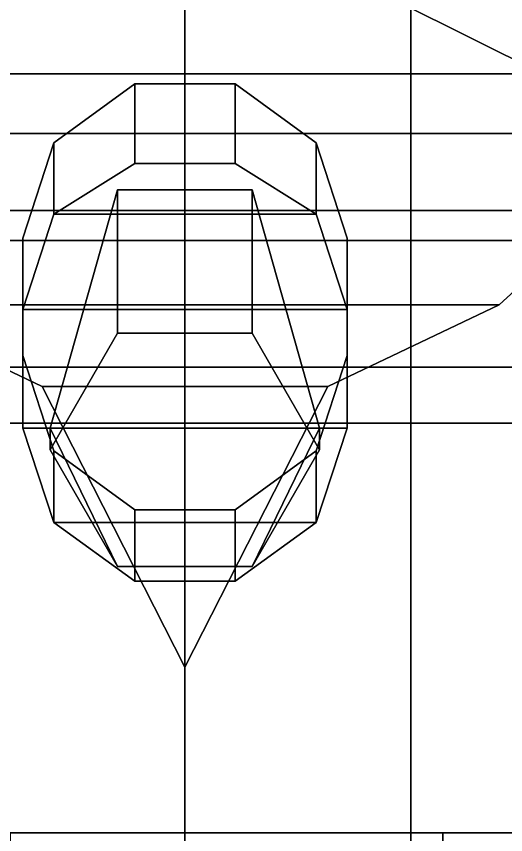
# Model space of a CAD drawing. Header units: millimetres. Extents: x -6 to 6, y -93 to 86.
# Drawn here: x -1.47 to 2.79, y -8.29 to -1.18 of the extents above; entities that cross this region are included whole.
import ezdxf

# ---------------------------------------------------------------- set-up
doc = ezdxf.new("R2010")
doc.units = ezdxf.units.MM
doc.layers.add('railings', color=6, linetype='Continuous')

msp = doc.modelspace()

# ---------------------------------------------------------------- linework, layer by layer
for points in [[(2.95, -4.23, 5.58), (2.95, 13.24, 6.2), (-2.95, 13.24, 6.2), (-2.95, -4.23, 5.58)], [(6.2474, -0.349, 3.5468), (-6.2474, -0.349, 3.5468), (-6.206, -4.7166, 3.4019), (6.206, -4.7166, 3.4019)], [(0, -4.7166, -3.9739), (-1.9617, -4.7166, -3.7824), (-1.9617, -0.349, -3.829), (0, -0.349, -3.9739)], [(0, -0.349, -3.9739), (1.9617, -0.349, -3.829), (1.9617, -4.7166, -3.7824), (0, -4.7166, -3.9739)], [(2.9141, -4.7166, -3.5753), (1.9617, -4.7166, -3.7824), (1.9617, -0.349, -3.829), (2.9141, -0.349, -3.6633)], [(3.11, -1.68, 9.04), (0.6, -0.43, 9.04), (-0.6, -0.43, 9.04), (-3.11, -1.68, 9.04)], [(-3.11, -1.68, 9.04), (-0.6, -0.43, 9.04), (0.6, -0.43, 9.04), (3.11, -1.68, 9.04)], [(-3.44, -2.2, 9.04), (-3.11, -1.68, 9.04), (3.11, -1.68, 9.04), (3.44, -2.2, 9.04)], [(3.44, -2.2, 9.04), (3.11, -1.68, 9.04), (-3.11, -1.68, 9.04), (-3.44, -2.2, 9.04)], [(-0.4357, -1.769, 6.35), (-1.1407, -2.2812, 6.35), (-1.1407, -2.9, 12.3), (-0.4357, -2.46, 12.34)], [(-0.4357, -1.769, 5.66), (-1.1407, -2.2812, 5.64), (-1.1407, -2.2812, 6.35), (-0.4357, -1.769, 6.35)], [(0.4357, -1.769, 6.35), (-0.4357, -1.769, 6.35), (-0.4357, -2.46, 12.34), (0.4357, -2.46, 12.34)], [(0.4357, -1.769, 5.66), (-0.4357, -1.769, 5.66), (-0.4357, -1.769, 6.35), (0.4357, -1.769, 6.35)], [(1.1407, -2.2812, 6.35), (0.4357, -1.769, 6.35), (0.4357, -2.46, 12.34), (1.1407, -2.9, 12.3)], [(1.1407, -2.2812, 5.64), (0.4357, -1.769, 5.66), (0.4357, -1.769, 6.35), (1.1407, -2.2812, 6.35)], [(3.44, -2.87, 9.04), (3.44, -2.2, 9.04), (-3.44, -2.2, 9.04), (-3.44, -2.87, 9.04)], [(-3.44, -2.87, 9.04), (-3.44, -2.2, 9.04), (3.44, -2.2, 9.04), (3.44, -2.87, 9.04)], [(-1.1407, -2.2812, 6.35), (-1.41, -3.11, 6.35), (-1.41, -3.73, 12.23), (-1.1407, -2.9, 12.3)], [(-1.1407, -2.2812, 5.64), (-1.41, -3.11, 5.61), (-1.41, -3.11, 6.35), (-1.1407, -2.2812, 6.35)], [(1.41, -3.11, 6.35), (1.1407, -2.2812, 6.35), (1.1407, -2.9, 12.3), (1.41, -3.73, 12.23)], [(1.41, -3.11, 5.61), (1.1407, -2.2812, 5.64), (1.1407, -2.2812, 6.35), (1.41, -3.11, 6.35)], [(-1.1407, -2.9, 12.3), (1.1407, -2.9, 12.3), (0.4357, -2.46, 12.34), (-0.4357, -2.46, 12.34)], [(-1.17, -4.76, 12.13), (-0.585, -2.69, 12.31), (-0.585, -3.9368, 14.02), (-1.17, -4.95, 13.33)], [(-0.585, -2.69, 12.31), (-1.17, -4.76, 12.13), (-1.17, -4.95, 13.33), (-0.585, -3.9368, 14.02)], [(-0.585, -2.69, 12.31), (0.585, -2.69, 12.31), (0.585, -3.9368, 14.02), (-0.585, -3.9368, 14.02)], [(0.585, -2.69, 12.31), (-0.585, -2.69, 12.31), (-0.585, -3.9368, 14.02), (0.585, -3.9368, 14.02)], [(0.585, -2.69, 12.31), (1.17, -4.76, 12.13), (1.17, -4.95, 13.33), (0.585, -3.9368, 14.02)], [(1.17, -4.76, 12.13), (0.585, -2.69, 12.31), (0.585, -3.9368, 14.02), (1.17, -4.95, 13.33)], [(-3.34, -3.13, 9.04), (-3.44, -2.87, 9.04), (3.44, -2.87, 9.04), (3.34, -3.13, 9.04)], [(3.34, -3.13, 9.04), (3.44, -2.87, 9.04), (-3.44, -2.87, 9.04), (-3.34, -3.13, 9.04)], [(-1.41, -3.73, 12.23), (1.41, -3.73, 12.23), (1.1407, -2.9, 12.3), (-1.1407, -2.9, 12.3)], [(2.73, -3.69, 9.04), (3.34, -3.13, 9.04), (-3.34, -3.13, 9.04), (-2.73, -3.69, 9.04)], [(-2.73, -3.69, 9.04), (-3.34, -3.13, 9.04), (3.34, -3.13, 9.04), (2.73, -3.69, 9.04)], [(-1.41, -3.11, 6.35), (-1.41, -4.13, 6.35), (-1.41, -4.76, 12.13), (-1.41, -3.73, 12.23)], [(-1.41, -3.11, 5.61), (-1.41, -4.13, 5.58), (-1.41, -4.13, 6.35), (-1.41, -3.11, 6.35)], [(1.41, -4.13, 6.35), (1.41, -3.11, 6.35), (1.41, -3.73, 12.23), (1.41, -4.76, 12.13)], [(1.41, -4.13, 5.58), (1.41, -3.11, 5.61), (1.41, -3.11, 6.35), (1.41, -4.13, 6.35)], [(-1.24, -4.4, 9.04), (-2.73, -3.69, 9.04), (2.73, -3.69, 9.04), (1.24, -4.4, 9.04)], [(1.24, -4.4, 9.04), (2.73, -3.69, 9.04), (-2.73, -3.69, 9.04), (-1.24, -4.4, 9.04)], [(-1.41, -4.76, 12.13), (1.41, -4.76, 12.13), (1.41, -3.73, 12.23), (-1.41, -3.73, 12.23)], [(-1.41, -4.13, 6.35), (-1.1407, -4.9588, 6.35), (-1.1407, -5.58, 12.07), (-1.41, -4.76, 12.13)], [(-1.41, -4.13, 5.58), (-1.1407, -4.9588, 5.55), (-1.1407, -4.9588, 6.35), (-1.41, -4.13, 6.35)], [(1.1407, -4.9588, 6.35), (1.41, -4.13, 6.35), (1.41, -4.76, 12.13), (1.1407, -5.58, 12.07)], [(1.1407, -4.9588, 5.55), (1.41, -4.13, 5.58), (1.41, -4.13, 6.35), (1.1407, -4.9588, 6.35)], [(3.55, -8.28, 5.46), (3.55, -4.23, 5.58), (-3.55, -4.23, 5.58), (-3.55, -8.28, 5.46)], [(0, -6.84, 9.04), (1.24, -4.4, 9.04), (-1.24, -4.4, 9.04), (0, -6.84, 9.04)], [(0, -6.84, 9.04), (-1.24, -4.4, 9.04), (1.24, -4.4, 9.04), (0, -6.84, 9.04)], [(6.206, -4.7166, 3.4019), (-6.206, -4.7166, 3.4019), (-6.1491, -8.9542, 3.2208), (6.1491, -8.9542, 3.2208)], [(0, -8.9542, -3.9739), (-1.9617, -8.9542, -3.7617), (-1.9617, -4.7166, -3.7824), (0, -4.7166, -3.9739)], [(-1.1407, -5.58, 12.07), (1.1407, -5.58, 12.07), (1.41, -4.76, 12.13), (-1.41, -4.76, 12.13)], [(-0.585, -5.9632, 12.04), (-1.17, -4.76, 12.13), (-1.17, -4.95, 13.33), (-0.585, -5.9632, 12.66)], [(-1.17, -4.76, 12.13), (-0.585, -5.9632, 12.04), (-0.585, -5.9632, 12.66), (-1.17, -4.95, 13.33)], [(0, -4.7166, -3.9739), (1.9617, -4.7166, -3.7824), (1.9617, -8.9542, -3.7617), (0, -8.9542, -3.9739)], [(1.17, -4.76, 12.13), (0.585, -5.9632, 12.04), (0.585, -5.9632, 12.66), (1.17, -4.95, 13.33)], [(0.585, -5.9632, 12.04), (1.17, -4.76, 12.13), (1.17, -4.95, 13.33), (0.585, -5.9632, 12.66)], [(2.8416, -8.9542, -3.5753), (1.9617, -8.9542, -3.7617), (1.9617, -4.7166, -3.7824), (2.9141, -4.7166, -3.5753)], [(-1.1407, -4.9588, 6.35), (-0.4357, -5.471, 6.35), (-0.4357, -6.09, 12.03), (-1.1407, -5.58, 12.07)], [(-1.1407, -4.9588, 5.55), (-0.4357, -5.471, 5.54), (-0.4357, -5.471, 6.35), (-1.1407, -4.9588, 6.35)], [(0.4357, -5.471, 6.35), (1.1407, -4.9588, 6.35), (1.1407, -5.58, 12.07), (0.4357, -6.09, 12.03)], [(0.4357, -5.471, 5.54), (1.1407, -4.9588, 5.55), (1.1407, -4.9588, 6.35), (0.4357, -5.471, 6.35)], [(-0.4357, -5.471, 6.35), (0.4357, -5.471, 6.35), (0.4357, -6.09, 12.03), (-0.4357, -6.09, 12.03)], [(-0.4357, -5.471, 5.54), (0.4357, -5.471, 5.54), (0.4357, -5.471, 6.35), (-0.4357, -5.471, 6.35)], [(-0.4357, -6.09, 12.03), (0.4357, -6.09, 12.03), (1.1407, -5.58, 12.07), (-1.1407, -5.58, 12.07)], [(0.585, -5.9632, 12.04), (-0.585, -5.9632, 12.04), (-0.585, -5.9632, 12.66), (0.585, -5.9632, 12.66)], [(-0.585, -5.9632, 12.04), (0.585, -5.9632, 12.04), (0.585, -5.9632, 12.66), (-0.585, -5.9632, 12.66)], [(2.24, -12.55, 5.32), (2.24, -8.28, 5.46), (-1.52, -8.28, 5.46), (-1.52, -12.55, 5.32)], [(2.24, -8.28, 5.46), (2.24, -8.28, 3.24), (3.55, -8.28, 3.24), (3.55, -8.28, 5.46)], [(2.24, -12.55, 3.09), (2.24, -8.28, 3.24), (2.24, -8.28, 5.46), (2.24, -12.55, 5.32)]]:
    msp.add_3dface(points)
at = {"layer": 'railings'}
for points in [[(-3.11, -1.68, 9.04), (-0.6, -0.43, 9.04), (-0.6, -0.43, 10.04), (-3.11, -1.68, 10.04)], [(-3.11, -1.68, 10.04), (-0.6, -0.43, 10.04), (-0.6, -0.43, 9.04), (-3.11, -1.68, 9.04)], [(3.11, -1.68, 9.04), (0.6, -0.43, 9.04), (0.6, -0.43, 10.04), (3.11, -1.68, 10.04)], [(3.11, -1.68, 10.04), (0.6, -0.43, 10.04), (0.6, -0.43, 9.04), (3.11, -1.68, 9.04)], [(2.73, -3.69, 10.04), (3.34, -3.13, 10.04), (3.34, -3.13, 9.04), (2.73, -3.69, 9.04)], [(2.73, -3.69, 9.04), (3.34, -3.13, 9.04), (3.34, -3.13, 10.04), (2.73, -3.69, 10.04)], [(-1.24, -4.4, 10.04), (-2.73, -3.69, 10.04), (-2.73, -3.69, 9.04), (-1.24, -4.4, 9.04)], [(-1.24, -4.4, 9.04), (-2.73, -3.69, 9.04), (-2.73, -3.69, 10.04), (-1.24, -4.4, 10.04)], [(1.24, -4.4, 9.04), (2.73, -3.69, 9.04), (2.73, -3.69, 10.04), (1.24, -4.4, 10.04)], [(1.24, -4.4, 10.04), (2.73, -3.69, 10.04), (2.73, -3.69, 9.04), (1.24, -4.4, 9.04)]]:
    msp.add_3dface(points, dxfattribs=at)

doc.saveas('drawing.dxf')
